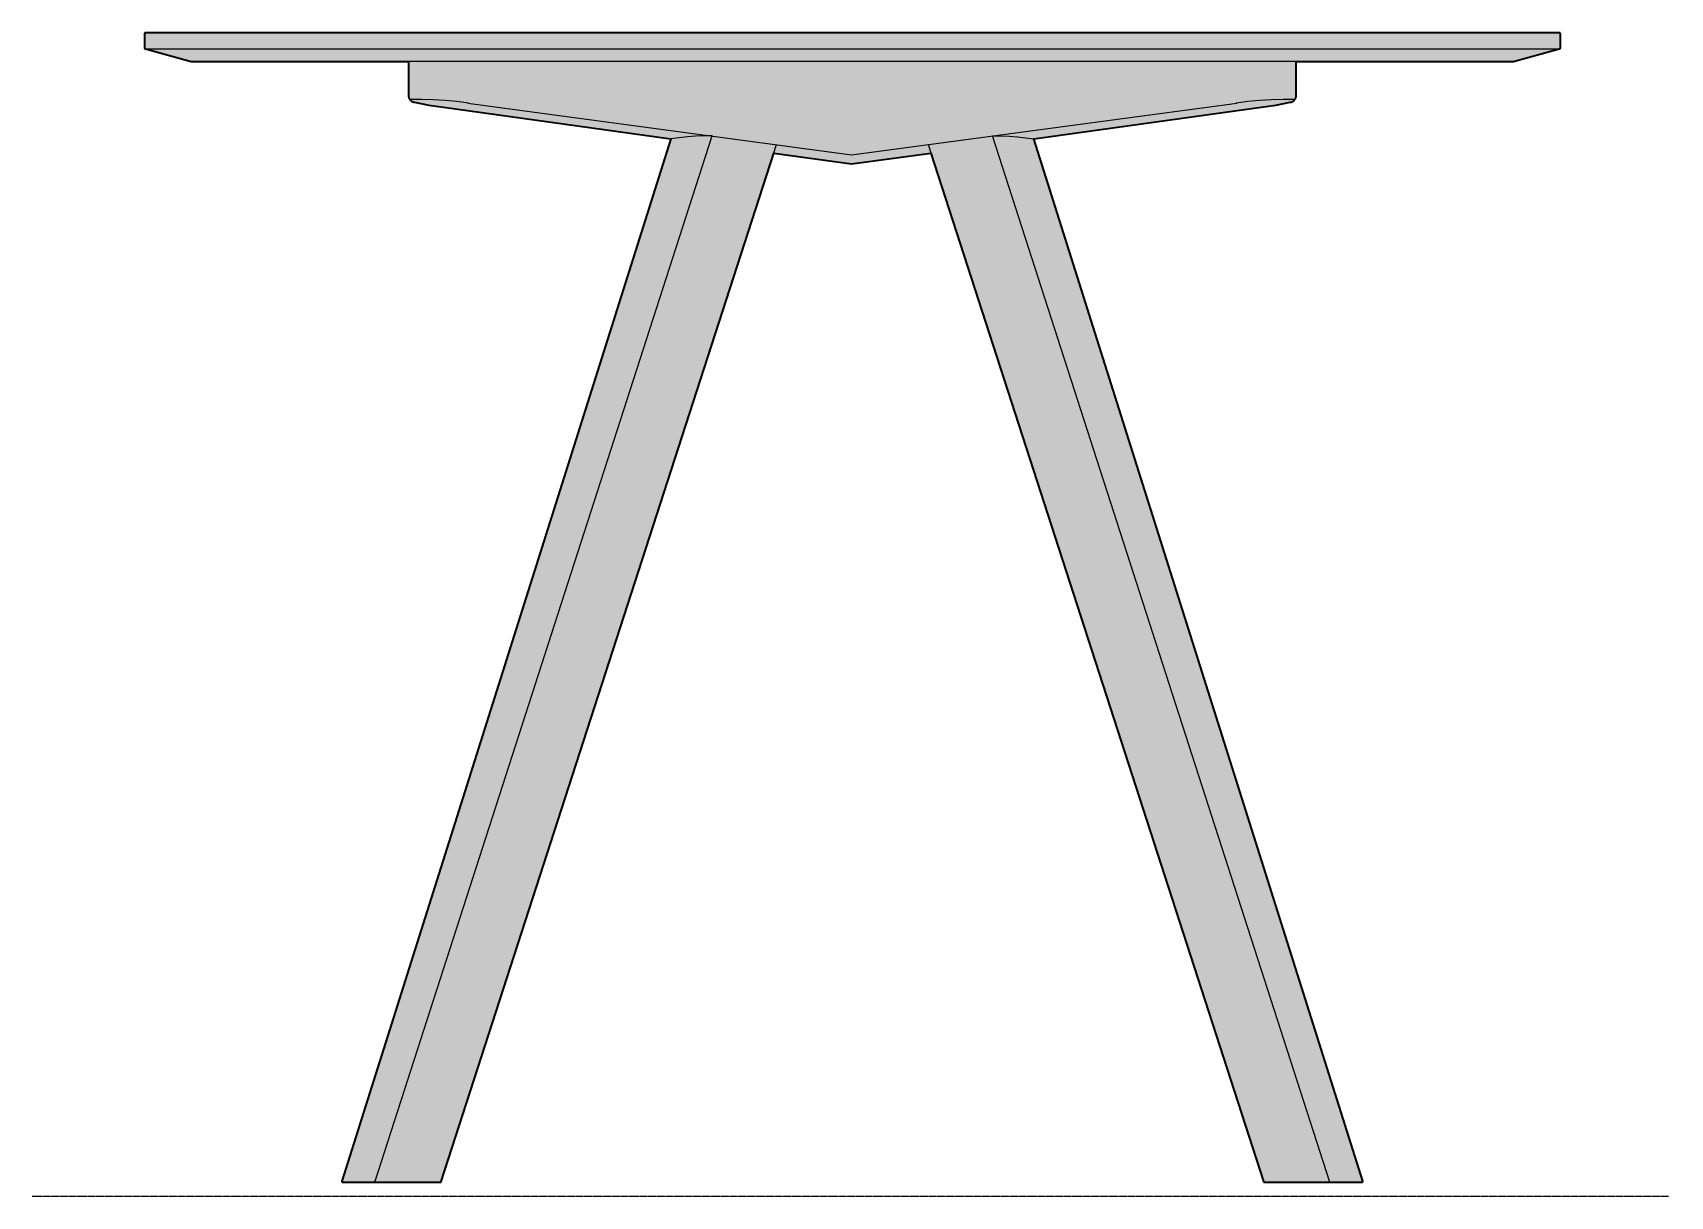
# Model space of a CAD drawing. Header units: millimetres. Extents: x 0 to 4071, y -1539 to 739.
# Drawn here: x 3030 to 4071, y 0 to 739 of the extents above; entities that cross this region are included whole.
import ezdxf

# ---------------------------------------------------------------- set-up
doc = ezdxf.new("R2010")
doc.units = ezdxf.units.MM
doc.linetypes.add('Dots', pattern=[1, 0, -1])
doc.layers.add('Blocks', color=7, linetype='Continuous')
doc.layers.add('Blocks$Fill', color=7, linetype='Continuous', true_color=0xffffff)
for name, color, linetype, lineweight, true_color in [('Blocks$Inner', 7, 'Continuous', 25, 0x007f00), ('Blocks$Outline', 7, 'Continuous', 35, 0xff3f3f), ('Groud', 7, 'Dots', 25, 0x243775)]:
    doc.layers.add(name, color=color, linetype=linetype, lineweight=lineweight, true_color=true_color)

# ---------------------------------------------------------------- blocks, each defined once
blk = doc.blocks.new('CPH 30 Dining Table Side')
at = {"layer": 'Blocks$Fill'}
blk.add_hatch(color=256, dxfattribs=at).paths.add_polyline_path([(520.5, 739.3), (71.6, 739.3), (71.5, 739.3), (71.5, 739.3), (71.5, 739.3), (71.5, 739.3), (71.5, 739.3), (71.5, 739.3), (71.4, 739.2), (71.4, 739.2), (71.4, 739.2), (71.4, 739.2), (71.4, 739.2), (71.4, 739.2), (71.3, 739.2), (71.3, 739.2), (71.3, 739.2), (71.3, 739.2), (71.3, 739.2), (71.3, 739.2), (71.3, 739.2), (71.2, 739.1), (71.2, 739.1), (71.2, 739.1), (71.2, 739.1), (71.2, 739.1), (71.2, 739.1), (71.2, 739.1), (71.2, 739.1), (71.2, 739.1), (71.1, 739), (71.1, 739), (71.1, 739), (71.1, 739), (71.1, 739), (71.1, 739), (71.1, 738.9), (71.1, 738.9), (71.1, 738.9), (71.1, 738.9), (71.1, 738.9), (71.1, 738.9), (71.1, 738.8), (71.1, 738.8), (71.1, 738.8), (71.1, 738.8), (71.1, 738.8), (71.1, 738.8), (71.1, 729.5), (71.1, 729.5), (71.1, 729.5), (71.1, 729.5), (71.1, 729.4), (71.1, 729.4), (71.1, 729.4), (71.1, 729.4), (71.1, 729.4), (71.1, 729.4), (71.1, 729.3), (71.1, 729.3), (71.1, 729.3), (71.1, 729.3), (71.1, 729.3), (71.1, 729.3), (71.1, 729.3), (71.1, 729.2), (71.2, 729.2), (71.2, 729.2), (71.2, 729.2), (71.2, 729.2), (71.2, 729.2), (71.2, 729.2), (71.2, 729.2), (71.2, 729.1), (71.2, 729.1), (71.3, 729.1), (71.3, 729.1), (71.3, 729.1), (71.3, 729.1), (71.3, 729.1), (71.3, 729.1), (71.3, 729.1), (71.4, 729.1), (71.4, 729.1), (71.4, 729), (71.4, 729), (71.4, 729), (71.4, 729), (71.5, 729), (71.5, 729), (71.5, 729), (71.5, 729), (71.5, 729), (71.5, 729), (71.6, 729), (71.7, 729), (100.8, 721), (239, 721), (239, 698.8), (239, 698.7), (239, 698.5), (239.1, 698.4), (239.1, 698.2), (239.1, 698.1), (239.2, 697.9), (239.2, 697.8), (239.3, 697.6), (239.4, 697.5), (239.4, 697.4), (239.5, 697.2), (239.6, 697.1), (239.7, 697), (239.7, 696.9), (239.8, 696.7), (239.9, 696.6), (240, 696.5), (240.1, 696.4), (240.2, 696.3), (240.3, 696.2), (240.5, 696.1), (240.6, 696), (240.7, 695.9), (240.8, 695.8), (240.9, 695.7), (241.1, 695.6), (241.2, 695.6), (241.3, 695.5), (241.5, 695.4), (241.6, 695.4), (241.7, 695.3), (241.9, 695.3), (242, 695.2), (242.2, 695.2), (242.3, 695.1), (242.5, 695.1), (242.6, 695.1), (242.8, 695.1), (251.9, 693.3), (261.1, 691.9), (405.7, 671.9), (196.6, 9.6), (196.6, 9.6), (196.6, 9.5), (196.6, 9.5), (196.6, 9.5), (196.6, 9.5), (196.6, 9.5), (196.6, 9.5), (196.6, 9.4), (196.6, 9.4), (196.6, 9.4), (196.6, 9.4), (196.6, 9.4), (196.6, 9.4), (196.6, 9.3), (196.6, 9.3), (196.6, 9.3), (196.6, 9.3), (196.6, 9.3), (196.6, 9.2), (196.6, 9.2), (196.6, 9.2), (196.6, 9.2), (196.6, 9.2), (196.6, 9.2), (196.7, 9.2), (196.7, 9.1), (196.7, 9.1), (196.7, 9.1), (196.7, 9.1), (196.7, 9.1), (196.7, 9.1), (196.7, 9.1), (196.7, 9.1), (196.8, 9), (196.8, 9), (196.8, 9), (196.8, 9), (196.8, 9), (196.8, 9), (196.8, 9), (196.9, 9), (196.9, 9), (196.9, 9), (196.9, 9), (196.9, 8.9), (196.9, 8.9), (197, 8.9), (197, 8.9), (197, 8.9), (197, 8.9), (197, 8.9), (197, 8.9), (197.1, 8.9), (197.1, 8.9), (259.2, 8.9), (259.2, 8.9), (259.3, 8.9), (259.3, 8.9), (259.3, 8.9), (259.3, 8.9), (259.3, 8.9), (259.3, 8.9), (259.4, 8.9), (259.4, 8.9), (259.4, 9), (259.4, 9), (259.4, 9), (259.4, 9), (259.5, 9), (259.5, 9), (259.5, 9), (259.5, 9), (259.5, 9), (259.5, 9), (259.5, 9), (259.6, 9), (259.6, 9.1), (259.6, 9.1), (259.6, 9.1), (259.6, 9.1), (259.6, 9.1), (259.6, 9.1), (259.6, 9.1), (259.6, 9.1), (259.7, 9.2), (259.7, 9.2), (259.7, 9.2), (259.7, 9.2), (259.7, 9.2), (259.7, 9.2), (259.7, 9.3), (259.7, 9.3), (471.1, 662.8), (520.5, 656), (571, 662.8), (782.4, 9.3), (782.4, 9.3), (782.4, 9.2), (782.4, 9.2), (782.4, 9.2), (782.5, 9.2), (782.5, 9.2), (782.5, 9.2), (782.5, 9.1), (782.5, 9.1), (782.5, 9.1), (782.5, 9.1), (782.5, 9.1), (782.5, 9.1), (782.5, 9.1), (782.6, 9.1), (782.6, 9), (782.6, 9), (782.6, 9), (782.6, 9), (782.6, 9), (782.6, 9), (782.7, 9), (782.7, 9), (782.7, 9), (782.7, 9), (782.7, 9), (782.7, 9), (782.7, 8.9), (782.8, 8.9), (782.8, 8.9), (782.8, 8.9), (782.8, 8.9), (782.8, 8.9), (782.8, 8.9), (782.9, 8.9), (782.9, 8.9), (782.9, 8.9), (845, 8.9), (845.1, 8.9), (845.1, 8.9), (845.1, 8.9), (845.1, 8.9), (845.1, 8.9), (845.1, 8.9), (845.2, 8.9), (845.2, 8.9), (845.2, 8.9), (845.2, 9), (845.2, 9), (845.2, 9), (845.3, 9), (845.3, 9), (845.3, 9), (845.3, 9), (845.3, 9), (845.3, 9), (845.4, 9), (845.4, 9), (845.4, 9.1), (845.4, 9.1), (845.4, 9.1), (845.4, 9.1), (845.4, 9.1), (845.4, 9.1), (845.4, 9.1), (845.5, 9.1), (845.5, 9.2), (845.5, 9.2), (845.5, 9.2), (845.5, 9.2), (845.5, 9.2), (845.5, 9.2), (845.5, 9.2), (845.5, 9.3), (845.5, 9.3), (845.5, 9.3), (845.5, 9.3), (845.5, 9.3), (845.5, 9.4), (845.5, 9.4), (845.5, 9.4), (845.5, 9.4), (845.5, 9.4), (845.5, 9.4), (845.5, 9.5), (845.5, 9.5), (845.5, 9.5), (845.5, 9.5), (845.5, 9.5), (845.5, 9.5), (845.5, 9.6), (845.5, 9.6), (636.4, 671.9), (781, 691.9), (790.2, 693.3), (799.4, 695.1), (799.5, 695.1), (799.7, 695.1), (799.8, 695.1), (799.9, 695.2), (800.1, 695.2), (800.2, 695.3), (800.4, 695.3), (800.5, 695.4), (800.7, 695.4), (800.8, 695.5), (800.9, 695.6), (801.1, 695.6), (801.2, 695.7), (801.3, 695.8), (801.4, 695.9), (801.6, 696), (801.7, 696.1), (801.8, 696.2), (801.9, 696.3), (802, 696.4), (802.1, 696.5), (802.2, 696.6), (802.3, 696.7), (802.4, 696.9), (802.5, 697), (802.5, 697.1), (802.6, 697.2), (802.7, 697.4), (802.8, 697.5), (802.8, 697.6), (802.9, 697.8), (802.9, 697.9), (803, 698.1), (803, 698.2), (803.1, 698.4), (803.1, 698.5), (803.1, 698.7), (803.1, 698.8), (803.1, 721), (941.3, 721), (970.4, 729), (970.6, 729), (970.6, 729), (970.6, 729), (970.6, 729), (970.6, 729), (970.6, 729), (970.7, 729), (970.7, 729), (970.7, 729), (970.7, 729), (970.7, 729), (970.7, 729.1), (970.8, 729.1), (970.8, 729.1), (970.8, 729.1), (970.8, 729.1), (970.8, 729.1), (970.8, 729.1), (970.9, 729.1), (970.9, 729.1), (970.9, 729.1), (970.9, 729.1), (970.9, 729.2), (970.9, 729.2), (970.9, 729.2), (970.9, 729.2), (970.9, 729.2), (971, 729.2), (971, 729.2), (971, 729.2), (971, 729.3), (971, 729.3), (971, 729.3), (971, 729.3), (971, 729.3), (971, 729.3), (971, 729.3), (971, 729.4), (971, 729.4), (971, 729.4), (971.1, 729.4), (971.1, 729.4), (971.1, 729.4), (971.1, 729.5), (971.1, 729.5), (971.1, 729.5), (971.1, 729.5), (971.1, 738.8), (971.1, 738.8), (971.1, 738.8), (971.1, 738.8), (971.1, 738.8), (971.1, 738.8), (971.1, 738.9), (971, 738.9), (971, 738.9), (971, 738.9), (971, 738.9), (971, 738.9), (971, 739), (971, 739), (971, 739), (971, 739), (971, 739), (971, 739), (971, 739.1), (971, 739.1), (970.9, 739.1), (970.9, 739.1), (970.9, 739.1), (970.9, 739.1), (970.9, 739.1), (970.9, 739.1), (970.9, 739.1), (970.9, 739.2), (970.9, 739.2), (970.8, 739.2), (970.8, 739.2), (970.8, 739.2), (970.8, 739.2), (970.8, 739.2), (970.8, 739.2), (970.7, 739.2), (970.7, 739.2), (970.7, 739.2), (970.7, 739.2), (970.7, 739.2), (970.7, 739.3), (970.6, 739.3), (970.6, 739.3), (970.6, 739.3), (970.6, 739.3), (970.6, 739.3), (970.6, 739.3)], flags=0)
at = {"layer": 'Blocks$Inner'}
blk.add_lwpolyline([(520.5, 729), (970.6, 729), (970.6, 729), (970.6, 729), (970.6, 729), (970.6, 729), (970.6, 729), (970.7, 729), (970.7, 729), (970.7, 729), (970.7, 729), (970.7, 729), (970.7, 729.1), (970.8, 729.1), (970.8, 729.1), (970.8, 729.1), (970.8, 729.1), (970.8, 729.1), (970.8, 729.1), (970.9, 729.1), (970.9, 729.1), (970.9, 729.1), (970.9, 729.1), (970.9, 729.2), (970.9, 729.2), (970.9, 729.2), (970.9, 729.2), (970.9, 729.2), (971, 729.2), (971, 729.2), (971, 729.2), (971, 729.3), (971, 729.3), (971, 729.3), (971, 729.3), (971, 729.3), (971, 729.3), (971, 729.3), (971, 729.4), (971, 729.4), (971, 729.4), (971.1, 729.4), (971.1, 729.4), (971.1, 729.4), (971.1, 729.5), (971.1, 729.5), (971.1, 729.5), (971.1, 729.5), (971.1, 738.8), (971.1, 738.8), (971.1, 738.8), (971.1, 738.8), (971.1, 738.8), (971.1, 738.8), (971.1, 738.9), (971, 738.9), (971, 738.9), (971, 738.9), (971, 738.9), (971, 738.9), (971, 739), (971, 739), (971, 739), (971, 739), (971, 739), (971, 739), (971, 739.1), (971, 739.1), (970.9, 739.1), (970.9, 739.1), (970.9, 739.1), (970.9, 739.1), (970.9, 739.1), (970.9, 739.1), (970.9, 739.1), (970.9, 739.2), (970.9, 739.2), (970.8, 739.2), (970.8, 739.2), (970.8, 739.2), (970.8, 739.2), (970.8, 739.2), (970.8, 739.2), (970.7, 739.2), (970.7, 739.2), (970.7, 739.2), (970.7, 739.2), (970.7, 739.2), (970.7, 739.3), (970.6, 739.3), (970.6, 739.3), (970.6, 739.3), (970.6, 739.3), (970.6, 739.3), (970.6, 739.3), (520.5, 739.3), (71.6, 739.3), (71.5, 739.3), (71.5, 739.3), (71.5, 739.3), (71.5, 739.3), (71.5, 739.3), (71.5, 739.3), (71.4, 739.2), (71.4, 739.2), (71.4, 739.2), (71.4, 739.2), (71.4, 739.2), (71.4, 739.2), (71.3, 739.2), (71.3, 739.2), (71.3, 739.2), (71.3, 739.2), (71.3, 739.2), (71.3, 739.2), (71.3, 739.2), (71.2, 739.1), (71.2, 739.1), (71.2, 739.1), (71.2, 739.1), (71.2, 739.1), (71.2, 739.1), (71.2, 739.1), (71.2, 739.1), (71.2, 739.1), (71.1, 739), (71.1, 739), (71.1, 739), (71.1, 739), (71.1, 739), (71.1, 739), (71.1, 738.9), (71.1, 738.9), (71.1, 738.9), (71.1, 738.9), (71.1, 738.9), (71.1, 738.9), (71.1, 738.8), (71.1, 738.8), (71.1, 738.8), (71.1, 738.8), (71.1, 738.8), (71.1, 738.8), (71.1, 729.5), (71.1, 729.5), (71.1, 729.5), (71.1, 729.5), (71.1, 729.4), (71.1, 729.4), (71.1, 729.4), (71.1, 729.4), (71.1, 729.4), (71.1, 729.4), (71.1, 729.3), (71.1, 729.3), (71.1, 729.3), (71.1, 729.3), (71.1, 729.3), (71.1, 729.3), (71.1, 729.3), (71.1, 729.2), (71.2, 729.2), (71.2, 729.2), (71.2, 729.2), (71.2, 729.2), (71.2, 729.2), (71.2, 729.2), (71.2, 729.2), (71.2, 729.1), (71.2, 729.1), (71.3, 729.1), (71.3, 729.1), (71.3, 729.1), (71.3, 729.1), (71.3, 729.1), (71.3, 729.1), (71.3, 729.1), (71.4, 729.1), (71.4, 729.1), (71.4, 729), (71.4, 729), (71.4, 729), (71.4, 729), (71.5, 729), (71.5, 729), (71.5, 729), (71.5, 729), (71.5, 729), (71.5, 729), (71.6, 729)], close=True, dxfattribs=at)
for points in [[(970.4, 729), (941.3, 721), (520.5, 721), (100.8, 721), (71.7, 729)], [(239, 721), (239, 698.8), (239, 698.7), (239, 698.5), (239.1, 698.4), (239.1, 698.2), (239.1, 698.1), (239.2, 697.9), (239.2, 697.8), (239.3, 697.6), (239.4, 697.5), (239.4, 697.4), (239.5, 697.2), (239.6, 697.1), (239.7, 697), (239.7, 696.9), (239.8, 696.7), (239.9, 696.6), (240, 696.5), (240.1, 696.4), (240.2, 696.3), (240.3, 696.2), (240.5, 696.1), (240.6, 696), (240.7, 695.9), (240.8, 695.8), (240.9, 695.7), (241.1, 695.6), (241.2, 695.6), (241.3, 695.5), (241.5, 695.4), (241.6, 695.4), (241.7, 695.3), (241.9, 695.3), (242, 695.2), (242.2, 695.2), (242.3, 695.1), (242.5, 695.1), (242.6, 695.1), (242.8, 695.1), (251.9, 693.3), (261.1, 691.9), (405.7, 671.9)], [(824.6, 8.9), (610.2, 673.7), (615.5, 673.7), (620.7, 673.5), (626, 673.1), (631.2, 672.6), (636.4, 671.9), (781, 691.9), (790.2, 693.3), (799.4, 695.1), (799.5, 695.1), (799.7, 695.1), (799.8, 695.1), (799.9, 695.2), (800.1, 695.2), (800.2, 695.3), (800.4, 695.3), (800.5, 695.4), (800.7, 695.4), (800.8, 695.5), (800.9, 695.6), (801.1, 695.6), (801.2, 695.7), (801.3, 695.8), (801.4, 695.9), (801.6, 696), (801.7, 696.1), (801.8, 696.2), (801.9, 696.3), (802, 696.4), (802.1, 696.5), (802.2, 696.6), (802.3, 696.7), (802.4, 696.9), (802.5, 697), (802.5, 697.1), (802.6, 697.2), (802.7, 697.4), (802.8, 697.5), (802.8, 697.6), (802.9, 697.8), (802.9, 697.9), (803, 698.1), (803, 698.2), (803.1, 698.4), (803.1, 698.5), (803.1, 698.7), (803.1, 698.8), (803.1, 721)], [(277.1, 694.6), (269.6, 695.6), (262.2, 696.2), (254.7, 696.7), (247.2, 696.9), (239.7, 696.9)], [(276.7, 694.6), (520.5, 661.8), (765.4, 694.6)], [(802.4, 696.9), (794.9, 696.9), (787.4, 696.7), (779.9, 696.2), (772.5, 695.6), (765.1, 694.6)], [(217.5, 8.9), (431.9, 673.7), (426.6, 673.7), (421.4, 673.5), (416.2, 673.1), (410.9, 672.6), (405.7, 671.9), (196.6, 9.6), (196.6, 9.6), (196.6, 9.5), (196.6, 9.5), (196.6, 9.5), (196.6, 9.5), (196.6, 9.5), (196.6, 9.5), (196.6, 9.4), (196.6, 9.4), (196.6, 9.4), (196.6, 9.4), (196.6, 9.4), (196.6, 9.4), (196.6, 9.3), (196.6, 9.3), (196.6, 9.3), (196.6, 9.3), (196.6, 9.3), (196.6, 9.2), (196.6, 9.2), (196.6, 9.2), (196.6, 9.2), (196.6, 9.2), (196.6, 9.2), (196.7, 9.2), (196.7, 9.1), (196.7, 9.1), (196.7, 9.1), (196.7, 9.1), (196.7, 9.1), (196.7, 9.1), (196.7, 9.1), (196.7, 9.1), (196.8, 9), (196.8, 9), (196.8, 9), (196.8, 9), (196.8, 9), (196.8, 9), (196.8, 9), (196.9, 9), (196.9, 9), (196.9, 9), (196.9, 9), (196.9, 8.9), (196.9, 8.9), (197, 8.9), (197, 8.9), (197, 8.9), (197, 8.9), (197, 8.9), (197, 8.9), (197.1, 8.9), (197.1, 8.9), (259.2, 8.9), (259.2, 8.9), (259.3, 8.9), (259.3, 8.9), (259.3, 8.9), (259.3, 8.9), (259.3, 8.9), (259.3, 8.9), (259.4, 8.9), (259.4, 8.9), (259.4, 9), (259.4, 9), (259.4, 9), (259.4, 9), (259.5, 9), (259.5, 9), (259.5, 9), (259.5, 9), (259.5, 9), (259.5, 9), (259.5, 9), (259.6, 9), (259.6, 9.1), (259.6, 9.1), (259.6, 9.1), (259.6, 9.1), (259.6, 9.1), (259.6, 9.1), (259.6, 9.1), (259.6, 9.1), (259.7, 9.2), (259.7, 9.2), (259.7, 9.2), (259.7, 9.2), (259.7, 9.2), (259.7, 9.2), (259.7, 9.3), (259.7, 9.3), (472.8, 668.2)], [(569.3, 668.2), (782.4, 9.3), (782.4, 9.3), (782.4, 9.2), (782.4, 9.2), (782.4, 9.2), (782.5, 9.2), (782.5, 9.2), (782.5, 9.2), (782.5, 9.1), (782.5, 9.1), (782.5, 9.1), (782.5, 9.1), (782.5, 9.1), (782.5, 9.1), (782.5, 9.1), (782.6, 9.1), (782.6, 9), (782.6, 9), (782.6, 9), (782.6, 9), (782.6, 9), (782.6, 9), (782.7, 9), (782.7, 9), (782.7, 9), (782.7, 9), (782.7, 9), (782.7, 9), (782.7, 8.9), (782.8, 8.9), (782.8, 8.9), (782.8, 8.9), (782.8, 8.9), (782.8, 8.9), (782.8, 8.9), (782.9, 8.9), (782.9, 8.9), (782.9, 8.9), (845, 8.9), (845.1, 8.9), (845.1, 8.9), (845.1, 8.9), (845.1, 8.9), (845.1, 8.9), (845.1, 8.9), (845.2, 8.9), (845.2, 8.9), (845.2, 8.9), (845.2, 9), (845.2, 9), (845.2, 9), (845.3, 9), (845.3, 9), (845.3, 9), (845.3, 9), (845.3, 9), (845.3, 9), (845.4, 9), (845.4, 9), (845.4, 9.1), (845.4, 9.1), (845.4, 9.1), (845.4, 9.1), (845.4, 9.1), (845.4, 9.1), (845.4, 9.1), (845.5, 9.1), (845.5, 9.2), (845.5, 9.2), (845.5, 9.2), (845.5, 9.2), (845.5, 9.2), (845.5, 9.2), (845.5, 9.2), (845.5, 9.3), (845.5, 9.3), (845.5, 9.3), (845.5, 9.3), (845.5, 9.3), (845.5, 9.4), (845.5, 9.4), (845.5, 9.4), (845.5, 9.4), (845.5, 9.4), (845.5, 9.4), (845.5, 9.5), (845.5, 9.5), (845.5, 9.5), (845.5, 9.5), (845.5, 9.5), (845.5, 9.5), (845.5, 9.6), (845.5, 9.6), (636.4, 671.9)], [(471.1, 662.8), (520.5, 656), (571, 662.8)]]:
    blk.add_lwpolyline(points, dxfattribs=at)
at = {"layer": 'Blocks$Outline'}
for points in [[(71.3, 739.2), (71.2, 739.1)], [(71.2, 739.1), (71.2, 739.1)], [(71.2, 739.1), (71.2, 739.1)], [(71.2, 739.1), (71.2, 739.1)], [(71.2, 739.1), (71.2, 739.1)], [(71.2, 739.1), (71.2, 739.1)], [(71.2, 739.1), (71.2, 739.1)], [(71.2, 739.1), (71.2, 739.1)], [(71.2, 739.1), (71.2, 739.1)], [(71.4, 739.2), (71.3, 739.2)], [(71.3, 739.2), (71.3, 739.2)], [(71.3, 739.2), (71.3, 739.2)], [(71.3, 739.2), (71.3, 739.2)], [(71.3, 739.2), (71.3, 739.2)], [(71.3, 739.2), (71.3, 739.2)], [(71.3, 739.2), (71.3, 739.2)], [(71.5, 739.3), (71.4, 739.2)], [(71.4, 739.2), (71.4, 739.2)], [(71.4, 739.2), (71.4, 739.2)], [(71.4, 739.2), (71.4, 739.2)], [(71.4, 739.2), (71.4, 739.2)], [(71.4, 739.2), (71.4, 739.2)], [(71.6, 739.3), (71.5, 739.3)], [(71.5, 739.3), (71.5, 739.3)], [(71.5, 739.3), (71.5, 739.3)], [(71.5, 739.3), (71.5, 739.3)], [(71.5, 739.3), (71.5, 739.3)], [(71.5, 739.3), (71.5, 739.3)], [(520.5, 739.3), (71.6, 739.3)], [(970.6, 739.3), (520.5, 739.3)], [(970.7, 739.3), (970.6, 739.3)], [(970.6, 739.3), (970.6, 739.3)], [(970.6, 739.3), (970.6, 739.3)], [(970.6, 739.3), (970.6, 739.3)], [(970.6, 739.3), (970.6, 739.3)], [(970.6, 739.3), (970.6, 739.3)], [(970.7, 739.2), (970.7, 739.3)], [(970.8, 739.2), (970.7, 739.2)], [(970.7, 739.2), (970.7, 739.2)], [(970.7, 739.2), (970.7, 739.2)], [(970.7, 739.2), (970.7, 739.2)], [(970.7, 739.2), (970.7, 739.2)], [(970.9, 739.2), (970.8, 739.2)], [(970.8, 739.2), (970.8, 739.2)], [(970.8, 739.2), (970.8, 739.2)], [(970.8, 739.2), (970.8, 739.2)], [(970.8, 739.2), (970.8, 739.2)], [(970.8, 739.2), (970.8, 739.2)], [(970.9, 739.1), (970.9, 739.2)], [(970.9, 739.2), (970.9, 739.2)], [(971, 739.1), (970.9, 739.1)], [(970.9, 739.1), (970.9, 739.1)], [(970.9, 739.1), (970.9, 739.1)], [(970.9, 739.1), (970.9, 739.1)], [(970.9, 739.1), (970.9, 739.1)], [(970.9, 739.1), (970.9, 739.1)], [(970.9, 739.1), (970.9, 739.1)], [(971, 739.1), (971, 739.1)], [(71.2, 739.1), (71.1, 739)], [(71.1, 739), (71.1, 739)], [(71.1, 739), (71.1, 739)], [(71.1, 739), (71.1, 739)], [(71.1, 739), (71.1, 739)], [(71.1, 739), (71.1, 739)], [(71.1, 739), (71.1, 738.9)], [(71.1, 738.9), (71.1, 738.9)], [(71.1, 738.9), (71.1, 738.9)], [(71.1, 738.9), (71.1, 738.9)], [(71.1, 738.9), (71.1, 738.9)], [(71.1, 738.9), (71.1, 738.9)], [(71.1, 738.9), (71.1, 738.8)], [(71.1, 738.8), (71.1, 738.8)], [(71.1, 738.8), (71.1, 738.8)], [(71.1, 738.8), (71.1, 738.8)], [(71.1, 738.8), (71.1, 738.8)], [(71.1, 738.8), (71.1, 738.8)], [(71.1, 738.8), (71.1, 729.5)], [(71.1, 729.5), (71.1, 729.5)], [(71.1, 729.5), (71.1, 729.5)], [(71.1, 729.5), (71.1, 729.5)], [(71.1, 729.5), (71.1, 729.4)], [(71.1, 729.4), (71.1, 729.4)], [(71.1, 729.4), (71.1, 729.4)], [(71.1, 729.4), (71.1, 729.4)], [(71.1, 729.4), (71.1, 729.4)], [(71.1, 729.4), (71.1, 729.4)], [(71.1, 729.4), (71.1, 729.3)], [(71.1, 729.3), (71.1, 729.3)], [(71.1, 729.3), (71.1, 729.3)], [(71.1, 729.3), (71.1, 729.3)], [(71.1, 729.3), (71.1, 729.3)], [(71.1, 729.3), (71.1, 729.3)], [(71.1, 729.3), (71.1, 729.3)], [(71.1, 729.3), (71.1, 729.2)], [(71.1, 729.2), (71.2, 729.2)], [(71.2, 729.2), (71.2, 729.2)], [(71.2, 729.2), (71.2, 729.2)], [(71.2, 729.2), (71.2, 729.2)], [(71.2, 729.2), (71.2, 729.2)], [(71.2, 729.2), (71.2, 729.2)], [(71.2, 729.2), (71.2, 729.2)], [(71.2, 729.2), (71.2, 729.1)], [(71.2, 729.1), (71.2, 729.1)], [(71.2, 729.1), (71.3, 729.1)], [(71.3, 729.1), (71.3, 729.1)], [(71.3, 729.1), (71.3, 729.1)], [(71.3, 729.1), (71.3, 729.1)], [(71.3, 729.1), (71.3, 729.1)], [(71.3, 729.1), (71.3, 729.1)], [(71.3, 729.1), (71.3, 729.1)], [(71.3, 729.1), (71.4, 729.1)], [(71.4, 729.1), (71.4, 729.1)], [(71.4, 729.1), (71.4, 729)], [(71.4, 729), (71.4, 729)], [(71.4, 729), (71.4, 729)], [(71.4, 729), (71.4, 729)], [(71.4, 729), (71.5, 729)], [(71.5, 729), (71.5, 729)], [(71.5, 729), (71.5, 729)], [(71.5, 729), (71.5, 729)], [(71.5, 729), (71.5, 729)], [(71.5, 729), (71.5, 729)], [(71.5, 729), (71.6, 729)], [(71.6, 729), (71.7, 729)], [(71.7, 729), (100.8, 721)], [(941.3, 721), (970.4, 729)], [(970.4, 729), (970.6, 729)], [(970.6, 729), (970.6, 729)], [(970.6, 729), (970.6, 729)], [(970.6, 729), (970.6, 729)], [(970.6, 729), (970.6, 729)], [(970.6, 729), (970.6, 729)], [(970.6, 729), (970.7, 729)], [(970.7, 729), (970.7, 729.1)], [(970.7, 729.1), (970.8, 729.1)], [(970.7, 729), (970.7, 729)], [(970.7, 729), (970.7, 729)], [(970.7, 729), (970.7, 729)], [(970.7, 729), (970.7, 729)], [(970.8, 729.1), (970.8, 729.1)], [(970.8, 729.1), (970.8, 729.1)], [(970.8, 729.1), (970.8, 729.1)], [(970.8, 729.1), (970.8, 729.1)], [(970.8, 729.1), (970.8, 729.1)], [(970.8, 729.1), (970.9, 729.1)], [(970.9, 729.1), (970.9, 729.2)], [(970.9, 729.2), (970.9, 729.2)], [(970.9, 729.2), (970.9, 729.2)], [(970.9, 729.2), (970.9, 729.2)], [(970.9, 729.2), (970.9, 729.2)], [(970.9, 729.2), (971, 729.2)], [(970.9, 729.1), (970.9, 729.1)], [(970.9, 729.1), (970.9, 729.1)], [(970.9, 729.1), (970.9, 729.1)], [(971, 739), (971, 739.1)], [(971, 738.9), (971, 739)], [(971, 739), (971, 739)], [(971, 739), (971, 739)], [(971, 739), (971, 739)], [(971, 739), (971, 739)], [(971, 739), (971, 739)], [(971.1, 738.9), (971, 738.9)], [(971, 738.9), (971, 738.9)], [(971, 738.9), (971, 738.9)], [(971, 738.9), (971, 738.9)], [(971, 738.9), (971, 738.9)], [(971, 729.3), (971, 729.4)], [(971, 729.4), (971, 729.4)], [(971, 729.4), (971, 729.4)], [(971, 729.4), (971.1, 729.4)], [(971, 729.2), (971, 729.3)], [(971, 729.3), (971, 729.3)], [(971, 729.3), (971, 729.3)], [(971, 729.3), (971, 729.3)], [(971, 729.3), (971, 729.3)], [(971, 729.3), (971, 729.3)], [(971, 729.3), (971, 729.3)], [(971, 729.2), (971, 729.2)], [(971, 729.2), (971, 729.2)], [(971.1, 738.8), (971.1, 738.9)], [(971.1, 729.5), (971.1, 738.8)], [(971.1, 738.8), (971.1, 738.8)], [(971.1, 738.8), (971.1, 738.8)], [(971.1, 738.8), (971.1, 738.8)], [(971.1, 738.8), (971.1, 738.8)], [(971.1, 738.8), (971.1, 738.8)], [(971.1, 729.4), (971.1, 729.5)], [(971.1, 729.5), (971.1, 729.5)], [(971.1, 729.5), (971.1, 729.5)], [(971.1, 729.5), (971.1, 729.5)], [(971.1, 729.4), (971.1, 729.4)], [(971.1, 729.4), (971.1, 729.4)], [(100.8, 721), (239, 721)], [(239, 721), (239, 698.8)], [(803.1, 698.8), (803.1, 721)], [(803.1, 721), (941.3, 721)], [(239, 698.8), (239, 698.7)], [(239, 698.7), (239, 698.5)], [(239, 698.5), (239.1, 698.4)], [(239.1, 698.4), (239.1, 698.2)], [(239.1, 698.2), (239.1, 698.1)], [(239.1, 698.1), (239.2, 697.9)], [(239.2, 697.9), (239.2, 697.8)], [(239.2, 697.8), (239.3, 697.6)], [(239.3, 697.6), (239.4, 697.5)], [(239.4, 697.5), (239.4, 697.4)], [(802.7, 697.4), (802.8, 697.5)], [(802.8, 697.6), (802.9, 697.8)], [(802.8, 697.5), (802.8, 697.6)], [(802.9, 697.9), (803, 698.1)], [(802.9, 697.8), (802.9, 697.9)], [(803, 698.2), (803.1, 698.4)], [(803, 698.1), (803, 698.2)], [(803.1, 698.7), (803.1, 698.8)], [(803.1, 698.5), (803.1, 698.7)], [(803.1, 698.4), (803.1, 698.5)], [(239.4, 697.4), (239.5, 697.2)], [(239.5, 697.2), (239.6, 697.1)], [(239.6, 697.1), (239.7, 697)], [(239.7, 697), (239.7, 696.9)], [(239.7, 696.9), (239.8, 696.7)], [(239.8, 696.7), (239.9, 696.6)], [(239.9, 696.6), (240, 696.5)], [(240, 696.5), (240.1, 696.4)], [(240.1, 696.4), (240.2, 696.3)], [(240.2, 696.3), (240.3, 696.2)], [(240.3, 696.2), (240.5, 696.1)], [(240.5, 696.1), (240.6, 696)], [(240.6, 696), (240.7, 695.9)], [(240.7, 695.9), (240.8, 695.8)], [(240.8, 695.8), (240.9, 695.7)], [(240.9, 695.7), (241.1, 695.6)], [(241.1, 695.6), (241.2, 695.6)], [(241.2, 695.6), (241.3, 695.5)], [(241.3, 695.5), (241.5, 695.4)], [(241.5, 695.4), (241.6, 695.4)], [(241.6, 695.4), (241.7, 695.3)], [(241.7, 695.3), (241.9, 695.3)], [(241.9, 695.3), (242, 695.2)], [(242, 695.2), (242.2, 695.2)], [(242.2, 695.2), (242.3, 695.1)], [(242.3, 695.1), (242.5, 695.1)], [(242.5, 695.1), (242.6, 695.1)], [(242.6, 695.1), (242.8, 695.1)], [(242.8, 695.1), (251.9, 693.3)], [(251.9, 693.3), (261.1, 691.9)], [(261.1, 691.9), (405.7, 671.9)], [(636.4, 671.9), (781, 691.9)], [(781, 691.9), (790.2, 693.3)], [(790.2, 693.3), (799.4, 695.1)], [(799.4, 695.1), (799.5, 695.1)], [(799.5, 695.1), (799.7, 695.1)], [(799.7, 695.1), (799.8, 695.1)], [(799.8, 695.1), (799.9, 695.2)], [(799.9, 695.2), (800.1, 695.2)], [(800.1, 695.2), (800.2, 695.3)], [(800.2, 695.3), (800.4, 695.3)], [(800.4, 695.3), (800.5, 695.4)], [(800.5, 695.4), (800.7, 695.4)], [(800.7, 695.4), (800.8, 695.5)], [(800.8, 695.5), (800.9, 695.6)], [(800.9, 695.6), (801.1, 695.6)], [(801.1, 695.6), (801.2, 695.7)], [(801.2, 695.7), (801.3, 695.8)], [(801.3, 695.8), (801.4, 695.9)], [(801.4, 695.9), (801.6, 696)], [(801.6, 696), (801.7, 696.1)], [(801.7, 696.1), (801.8, 696.2)], [(801.8, 696.2), (801.9, 696.3)], [(801.9, 696.3), (802, 696.4)], [(802, 696.4), (802.1, 696.5)], [(802.1, 696.5), (802.2, 696.6)], [(802.2, 696.6), (802.3, 696.7)], [(802.3, 696.7), (802.4, 696.9)], [(802.4, 696.9), (802.5, 697)], [(802.5, 697.1), (802.6, 697.2)], [(802.5, 697), (802.5, 697.1)], [(802.6, 697.2), (802.7, 697.4)], [(405.7, 671.9), (196.6, 9.6)], [(845.5, 9.6), (636.4, 671.9)], [(259.7, 9.3), (471.1, 662.8)], [(471.1, 662.8), (520.5, 656)], [(520.5, 656), (571, 662.8)], [(571, 662.8), (782.4, 9.3)], [(196.6, 9.6), (196.6, 9.6)], [(196.6, 9.6), (196.6, 9.5)], [(196.6, 9.5), (196.6, 9.5)], [(196.6, 9.5), (196.6, 9.5)], [(196.6, 9.5), (196.6, 9.5)], [(196.6, 9.5), (196.6, 9.5)], [(196.6, 9.5), (196.6, 9.5)], [(196.6, 9.5), (196.6, 9.4)], [(196.6, 9.4), (196.6, 9.4)], [(196.6, 9.4), (196.6, 9.4)], [(196.6, 9.4), (196.6, 9.4)], [(196.6, 9.4), (196.6, 9.4)], [(196.6, 9.4), (196.6, 9.4)], [(196.6, 9.4), (196.6, 9.3)], [(196.6, 9.3), (196.6, 9.3)], [(196.6, 9.3), (196.6, 9.3)], [(196.6, 9.3), (196.6, 9.3)], [(196.6, 9.3), (196.6, 9.3)], [(196.6, 9.3), (196.6, 9.2)], [(196.6, 9.2), (196.6, 9.2)], [(196.6, 9.2), (196.6, 9.2)], [(196.6, 9.2), (196.6, 9.2)], [(196.6, 9.2), (196.6, 9.2)], [(196.6, 9.2), (196.6, 9.2)], [(196.6, 9.2), (196.7, 9.2)], [(196.7, 9.2), (196.7, 9.1)], [(196.7, 9.1), (196.7, 9.1)], [(196.7, 9.1), (196.7, 9.1)], [(196.7, 9.1), (196.7, 9.1)], [(196.7, 9.1), (196.7, 9.1)], [(196.7, 9.1), (196.7, 9.1)], [(196.7, 9.1), (196.7, 9.1)], [(196.7, 9.1), (196.7, 9.1)], [(196.7, 9.1), (196.8, 9)], [(196.8, 9), (196.8, 9)], [(196.8, 9), (196.8, 9)], [(196.8, 9), (196.8, 9)], [(196.8, 9), (196.8, 9)], [(196.8, 9), (196.8, 9)], [(196.8, 9), (196.8, 9)], [(196.8, 9), (196.9, 9)], [(196.9, 9), (196.9, 9)], [(196.9, 9), (196.9, 9)], [(196.9, 9), (196.9, 9)], [(196.9, 9), (196.9, 8.9)], [(196.9, 8.9), (196.9, 8.9)], [(196.9, 8.9), (197, 8.9)], [(197, 8.9), (197, 8.9)], [(197, 8.9), (197, 8.9)], [(197, 8.9), (197, 8.9)], [(197, 8.9), (197, 8.9)], [(197, 8.9), (197, 8.9)], [(197, 8.9), (197.1, 8.9)], [(197.1, 8.9), (197.1, 8.9)], [(197.1, 8.9), (259.2, 8.9)], [(259.2, 8.9), (259.2, 8.9)], [(259.2, 8.9), (259.3, 8.9)], [(259.3, 8.9), (259.3, 8.9)], [(259.3, 8.9), (259.3, 8.9)], [(259.3, 8.9), (259.3, 8.9)], [(259.3, 8.9), (259.3, 8.9)], [(259.3, 8.9), (259.3, 8.9)], [(259.3, 8.9), (259.4, 8.9)], [(259.4, 8.9), (259.4, 9)], [(259.4, 9), (259.4, 9)], [(259.4, 9), (259.4, 9)], [(259.4, 9), (259.4, 9)], [(259.4, 9), (259.5, 9)], [(259.4, 8.9), (259.4, 8.9)], [(259.5, 9), (259.5, 9)], [(259.5, 9), (259.5, 9)], [(259.5, 9), (259.5, 9)], [(259.5, 9), (259.5, 9)], [(259.5, 9), (259.5, 9)], [(259.5, 9), (259.5, 9)], [(259.5, 9), (259.6, 9)], [(259.6, 9.1), (259.7, 9.2)], [(259.6, 9), (259.6, 9.1)], [(259.6, 9.1), (259.6, 9.1)], [(259.6, 9.1), (259.6, 9.1)], [(259.6, 9.1), (259.6, 9.1)], [(259.6, 9.1), (259.6, 9.1)], [(259.6, 9.1), (259.6, 9.1)], [(259.6, 9.1), (259.6, 9.1)], [(259.6, 9.1), (259.6, 9.1)], [(259.7, 9.2), (259.7, 9.3)], [(259.7, 9.3), (259.7, 9.3)], [(259.7, 9.2), (259.7, 9.2)], [(259.7, 9.2), (259.7, 9.2)], [(259.7, 9.2), (259.7, 9.2)], [(259.7, 9.2), (259.7, 9.2)], [(259.7, 9.2), (259.7, 9.2)], [(782.4, 9.3), (782.4, 9.3)], [(782.4, 9.3), (782.4, 9.2)], [(782.4, 9.2), (782.4, 9.2)], [(782.4, 9.2), (782.4, 9.2)], [(782.4, 9.2), (782.5, 9.2)], [(782.5, 9.2), (782.5, 9.2)], [(782.5, 9.2), (782.5, 9.2)], [(782.5, 9.2), (782.5, 9.1)], [(782.5, 9.1), (782.5, 9.1)], [(782.5, 9.1), (782.5, 9.1)], [(782.5, 9.1), (782.5, 9.1)], [(782.5, 9.1), (782.5, 9.1)], [(782.5, 9.1), (782.5, 9.1)], [(782.5, 9.1), (782.5, 9.1)], [(782.5, 9.1), (782.6, 9.1)], [(782.6, 9.1), (782.6, 9)], [(782.6, 9), (782.6, 9)], [(782.6, 9), (782.6, 9)], [(782.6, 9), (782.6, 9)], [(782.6, 9), (782.6, 9)], [(782.6, 9), (782.6, 9)], [(782.6, 9), (782.7, 9)], [(782.7, 9), (782.7, 9)], [(782.7, 9), (782.7, 9)], [(782.7, 9), (782.7, 9)], [(782.7, 9), (782.7, 9)], [(782.7, 9), (782.7, 9)], [(782.7, 9), (782.7, 8.9)], [(782.7, 8.9), (782.8, 8.9)], [(782.8, 8.9), (782.8, 8.9)], [(782.8, 8.9), (782.8, 8.9)], [(782.8, 8.9), (782.8, 8.9)], [(782.8, 8.9), (782.8, 8.9)], [(782.8, 8.9), (782.8, 8.9)], [(782.8, 8.9), (782.9, 8.9)], [(782.9, 8.9), (782.9, 8.9)], [(782.9, 8.9), (782.9, 8.9)], [(782.9, 8.9), (845, 8.9)], [(845, 8.9), (845.1, 8.9)], [(845.1, 8.9), (845.1, 8.9)], [(845.1, 8.9), (845.1, 8.9)], [(845.1, 8.9), (845.1, 8.9)], [(845.1, 8.9), (845.1, 8.9)], [(845.1, 8.9), (845.1, 8.9)], [(845.1, 8.9), (845.2, 8.9)], [(845.2, 8.9), (845.2, 9)], [(845.2, 9), (845.2, 9)], [(845.2, 9), (845.2, 9)], [(845.2, 9), (845.3, 9)], [(845.2, 8.9), (845.2, 8.9)], [(845.2, 8.9), (845.2, 8.9)], [(845.3, 9), (845.3, 9)], [(845.3, 9), (845.3, 9)], [(845.3, 9), (845.3, 9)], [(845.3, 9), (845.3, 9)], [(845.3, 9), (845.3, 9)], [(845.3, 9), (845.4, 9)], [(845.4, 9), (845.4, 9.1)], [(845.4, 9.1), (845.4, 9.1)], [(845.4, 9.1), (845.4, 9.1)], [(845.4, 9.1), (845.4, 9.1)], [(845.4, 9.1), (845.4, 9.1)], [(845.4, 9.1), (845.4, 9.1)], [(845.4, 9.1), (845.4, 9.1)], [(845.4, 9.1), (845.5, 9.1)], [(845.4, 9), (845.4, 9)], [(845.5, 9.5), (845.5, 9.6)], [(845.5, 9.6), (845.5, 9.6)], [(845.5, 9.4), (845.5, 9.5)], [(845.5, 9.5), (845.5, 9.5)], [(845.5, 9.5), (845.5, 9.5)], [(845.5, 9.5), (845.5, 9.5)], [(845.5, 9.5), (845.5, 9.5)], [(845.5, 9.5), (845.5, 9.5)], [(845.5, 9.3), (845.5, 9.4)], [(845.5, 9.4), (845.5, 9.4)], [(845.5, 9.4), (845.5, 9.4)], [(845.5, 9.4), (845.5, 9.4)], [(845.5, 9.4), (845.5, 9.4)], [(845.5, 9.4), (845.5, 9.4)], [(845.5, 9.2), (845.5, 9.3)], [(845.5, 9.3), (845.5, 9.3)], [(845.5, 9.3), (845.5, 9.3)], [(845.5, 9.3), (845.5, 9.3)], [(845.5, 9.3), (845.5, 9.3)], [(845.5, 9.1), (845.5, 9.2)], [(845.5, 9.2), (845.5, 9.2)], [(845.5, 9.2), (845.5, 9.2)], [(845.5, 9.2), (845.5, 9.2)], [(845.5, 9.2), (845.5, 9.2)], [(845.5, 9.2), (845.5, 9.2)], [(845.5, 9.2), (845.5, 9.2)]]:
    blk.add_lwpolyline(points, dxfattribs=at)

msp = doc.modelspace()

# ---------------------------------------------------------------- linework, layer by layer
at = {"layer": 'Groud'}
msp.add_lwpolyline([(3030.3, 0), (4071.3, 0)], dxfattribs=at)

# ---------------------------------------------------------------- block references
at = {"layer": 'Blocks'}
msp.add_blockref('CPH 30 Dining Table Side', (3030.3, 0), dxfattribs=at)

doc.saveas('drawing.dxf')
